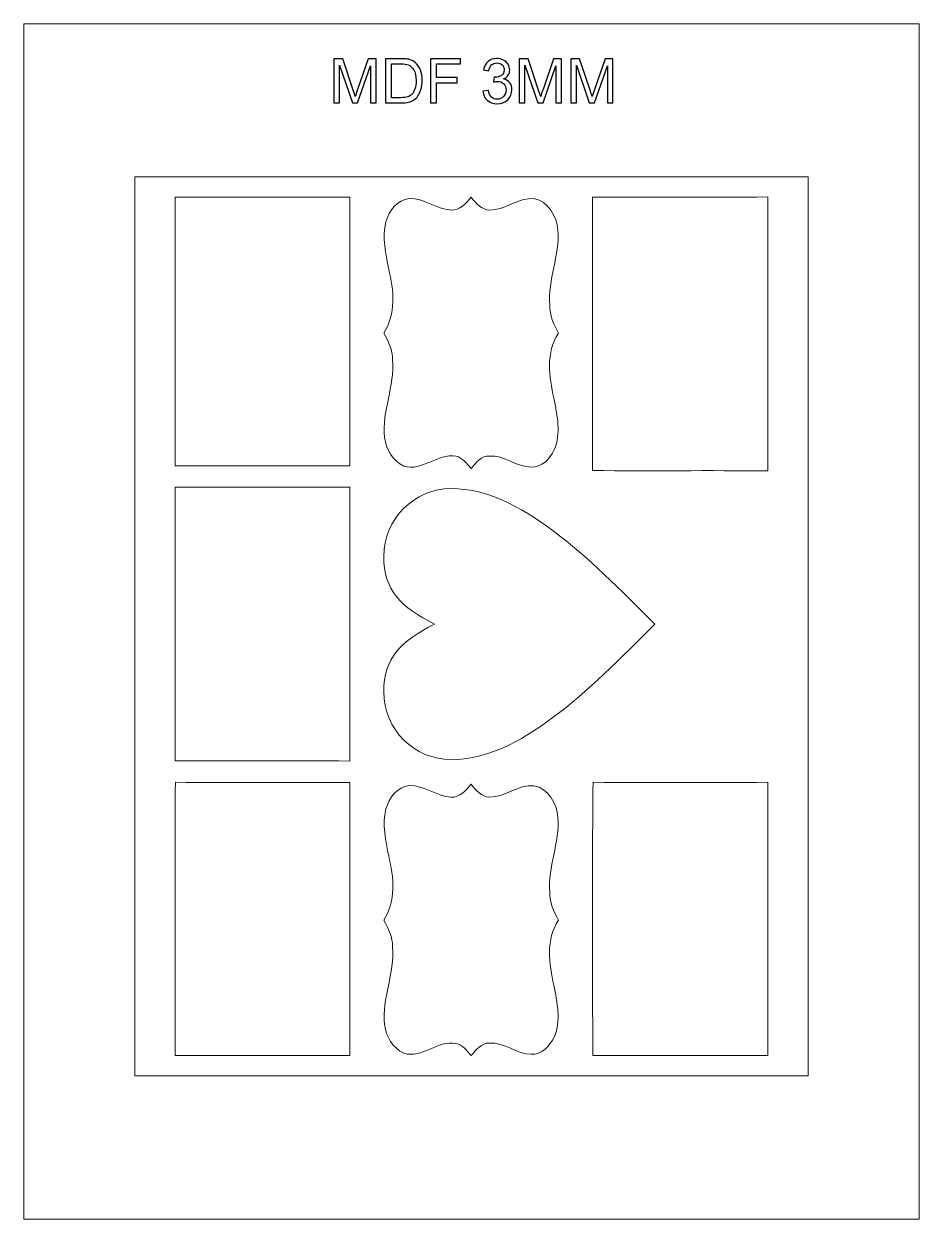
# Model space of a CAD drawing. Header units: centimetres. Extents: x -44 to 44, y -63 to 63.
# Drawn here: x -43.8 to -4.2, y 10.6 to 63.5 of the extents above; entities that cross this region are included whole.
import ezdxf

# ---------------------------------------------------------------- set-up
doc = ezdxf.new("R2010")
doc.units = ezdxf.units.CM
doc.header["$MEASUREMENT"] = 0
doc.layers.add('Layer 1', color=7, linetype='Continuous')

msp = doc.modelspace()

# ---------------------------------------------------------------- linework, layer by layer
at = {"layer": 'Layer 1', "color": 250, "lineweight": 20}
msp.add_open_spline([(-43.815, 63.49584), (-43.815, 63.49584), (-43.815, 10.59592), (-43.815, 10.59592), (-43.815, 10.59592), (-43.815, 10.59592), (-4.20652, 10.59592), (-4.20652, 10.59592), (-4.20652, 10.59592), (-4.20652, 10.59592), (-4.20652, 63.49584), (-4.20652, 63.49584), (-4.20652, 63.49584), (-4.20652, 63.49584), (-43.815, 63.49584), (-43.815, 63.49584)], degree=3, knots=[0, 0, 0, 0, 0.2, 0.2, 0.2, 0.2, 0.4, 0.4, 0.4, 0.4, 0.6, 0.6, 0.6, 0.6, 1, 1, 1, 1], dxfattribs=at)
at = {"layer": 'Layer 1', "color": 250}
for points, knots in [([(-30.09848, 59.99885), (-30.09848, 59.99885), (-30.09848, 61.95602), (-30.09848, 61.95602), (-30.09848, 61.95602), (-30.09848, 61.95602), (-29.70841, 61.95602), (-29.70841, 61.95602), (-29.70841, 61.95602), (-29.70841, 61.95602), (-29.24544, 60.57028), (-29.24544, 60.57028), (-29.24544, 60.57028), (-29.2026, 60.44132), (-29.17116, 60.34471), (-29.15202, 60.28046), (-29.15202, 60.28046), (-29.12969, 60.35155), (-29.09506, 60.45636), (-29.04767, 60.59443), (-29.04767, 60.59443), (-29.04767, 60.59443), (-28.57923, 61.95602), (-28.57923, 61.95602), (-28.57923, 61.95602), (-28.57923, 61.95602), (-28.23063, 61.95602), (-28.23063, 61.95602), (-28.23063, 61.95602), (-28.23063, 61.95602), (-28.23063, 59.99885), (-28.23063, 59.99885), (-28.23063, 59.99885), (-28.23063, 59.99885), (-28.48034, 59.99885), (-28.48034, 59.99885), (-28.48034, 59.99885), (-28.48034, 59.99885), (-28.48034, 61.63704), (-28.48034, 61.63704), (-28.48034, 61.63704), (-28.48034, 61.63704), (-29.04904, 59.99885), (-29.04904, 59.99885), (-29.04904, 59.99885), (-29.04904, 59.99885), (-29.2828, 59.99885), (-29.2828, 59.99885), (-29.2828, 59.99885), (-29.2828, 59.99885), (-29.84876, 61.66483), (-29.84876, 61.66483), (-29.84876, 61.66483), (-29.84876, 61.66483), (-29.84876, 59.99885), (-29.84876, 59.99885), (-29.84876, 59.99885), (-29.84876, 59.99885), (-30.09848, 59.99885), (-30.09848, 59.99885)], [0, 0, 0, 0, 0.0625, 0.0625, 0.0625, 0.0625, 0.125, 0.125, 0.125, 0.125, 0.1875, 0.1875, 0.1875, 0.1875, 0.25, 0.25, 0.25, 0.25, 0.3125, 0.3125, 0.3125, 0.3125, 0.375, 0.375, 0.375, 0.375, 0.4375, 0.4375, 0.4375, 0.4375, 0.5, 0.5, 0.5, 0.5, 0.5625, 0.5625, 0.5625, 0.5625, 0.625, 0.625, 0.625, 0.625, 0.6875, 0.6875, 0.6875, 0.6875, 0.75, 0.75, 0.75, 0.75, 0.8125, 0.8125, 0.8125, 0.8125, 0.875, 0.875, 0.875, 0.875, 1, 1, 1, 1]), ([(-27.81277, 59.99885), (-27.81277, 59.99885), (-27.81277, 61.95602), (-27.81277, 61.95602), (-27.81277, 61.95602), (-27.81277, 61.95602), (-27.13881, 61.95602), (-27.13881, 61.95602), (-27.13881, 61.95602), (-26.98661, 61.95602), (-26.87041, 61.94645), (-26.79021, 61.92776), (-26.79021, 61.92776), (-26.67811, 61.90225), (-26.58242, 61.85531), (-26.50313, 61.78787), (-26.50313, 61.78787), (-26.40014, 61.70038), (-26.32268, 61.58919), (-26.27164, 61.4534), (-26.27164, 61.4534), (-26.22015, 61.3176), (-26.19463, 61.16267), (-26.19463, 60.98814), (-26.19463, 60.98814), (-26.19463, 60.83959), (-26.21195, 60.7079), (-26.24703, 60.59306), (-26.24703, 60.59306), (-26.28167, 60.47823), (-26.32587, 60.38299), (-26.38055, 60.3078), (-26.38055, 60.3078), (-26.43478, 60.23262), (-26.49402, 60.17338), (-26.55872, 60.13054), (-26.55872, 60.13054), (-26.62297, 60.08725), (-26.7009, 60.05444), (-26.79203, 60.03212), (-26.79203, 60.03212), (-26.88363, 60.00979), (-26.98843, 59.99885), (-27.10646, 59.99885), (-27.10646, 59.99885), (-27.10646, 59.99885), (-27.81277, 59.99885), (-27.81277, 59.99885)], [0, 0, 0, 0, 0.07692308, 0.07692308, 0.07692308, 0.07692308, 0.15384615, 0.15384615, 0.15384615, 0.15384615, 0.23076923, 0.23076923, 0.23076923, 0.23076923, 0.30769231, 0.30769231, 0.30769231, 0.30769231, 0.38461538, 0.38461538, 0.38461538, 0.38461538, 0.46153846, 0.46153846, 0.46153846, 0.46153846, 0.53846154, 0.53846154, 0.53846154, 0.53846154, 0.61538462, 0.61538462, 0.61538462, 0.61538462, 0.69230769, 0.69230769, 0.69230769, 0.69230769, 0.76923077, 0.76923077, 0.76923077, 0.76923077, 0.84615385, 0.84615385, 0.84615385, 0.84615385, 1, 1, 1, 1]), ([(-25.82507, 59.99885), (-25.82507, 59.99885), (-25.82507, 61.95602), (-25.82507, 61.95602), (-25.82507, 61.95602), (-25.82507, 61.95602), (-24.5045, 61.95602), (-24.5045, 61.95602), (-24.5045, 61.95602), (-24.5045, 61.95602), (-24.5045, 61.72498), (-24.5045, 61.72498), (-24.5045, 61.72498), (-24.5045, 61.72498), (-25.56579, 61.72498), (-25.56579, 61.72498), (-25.56579, 61.72498), (-25.56579, 61.72498), (-25.56579, 61.11892), (-25.56579, 61.11892), (-25.56579, 61.11892), (-25.56579, 61.11892), (-24.64758, 61.11892), (-24.64758, 61.11892), (-24.64758, 61.11892), (-24.64758, 61.11892), (-24.64758, 60.88789), (-24.64758, 60.88789), (-24.64758, 60.88789), (-24.64758, 60.88789), (-25.56579, 60.88789), (-25.56579, 60.88789), (-25.56579, 60.88789), (-25.56579, 60.88789), (-25.56579, 59.99885), (-25.56579, 59.99885), (-25.56579, 59.99885), (-25.56579, 59.99885), (-25.82507, 59.99885), (-25.82507, 59.99885)], [0, 0, 0, 0, 0.09090909, 0.09090909, 0.09090909, 0.09090909, 0.18181818, 0.18181818, 0.18181818, 0.18181818, 0.27272727, 0.27272727, 0.27272727, 0.27272727, 0.36363636, 0.36363636, 0.36363636, 0.36363636, 0.45454545, 0.45454545, 0.45454545, 0.45454545, 0.54545455, 0.54545455, 0.54545455, 0.54545455, 0.63636364, 0.63636364, 0.63636364, 0.63636364, 0.72727273, 0.72727273, 0.72727273, 0.72727273, 0.81818182, 0.81818182, 0.81818182, 0.81818182, 1, 1, 1, 1]), ([(-23.50472, 60.5156), (-23.50472, 60.5156), (-23.26457, 60.54749), (-23.26457, 60.54749), (-23.26457, 60.54749), (-23.23677, 60.41124), (-23.18984, 60.31327), (-23.12376, 60.25312), (-23.12376, 60.25312), (-23.05723, 60.19297), (-22.97658, 60.1629), (-22.88134, 60.1629), (-22.88134, 60.1629), (-22.76833, 60.1629), (-22.67264, 60.20209), (-22.59471, 60.28046), (-22.59471, 60.28046), (-22.51725, 60.35884), (-22.47806, 60.4559), (-22.47806, 60.57165), (-22.47806, 60.57165), (-22.47806, 60.68192), (-22.51406, 60.77306), (-22.58606, 60.8446), (-22.58606, 60.8446), (-22.65851, 60.91614), (-22.7501, 60.95214), (-22.86129, 60.95214), (-22.86129, 60.95214), (-22.90686, 60.95214), (-22.96336, 60.94303), (-23.03081, 60.92526), (-23.03081, 60.92526), (-23.03081, 60.92526), (-23.00392, 61.13624), (-23.00392, 61.13624), (-23.00392, 61.13624), (-22.98797, 61.13442), (-22.97521, 61.13351), (-22.96519, 61.13351), (-22.96519, 61.13351), (-22.86311, 61.13351), (-22.77106, 61.16039), (-22.68904, 61.21371), (-22.68904, 61.21371), (-22.60702, 61.26702), (-22.56601, 61.3495), (-22.56601, 61.46069), (-22.56601, 61.46069), (-22.56601, 61.54863), (-22.59608, 61.622), (-22.65578, 61.67942), (-22.65578, 61.67942), (-22.71547, 61.73729), (-22.79248, 61.76645), (-22.88681, 61.76645), (-22.88681, 61.76645), (-22.98022, 61.76645), (-23.05815, 61.73683), (-23.12012, 61.6785), (-23.12012, 61.6785), (-23.18255, 61.61972), (-23.22265, 61.53132), (-23.24042, 61.41375), (-23.24042, 61.41375), (-23.24042, 61.41375), (-23.48057, 61.45659), (-23.48057, 61.45659), (-23.48057, 61.45659), (-23.4514, 61.6179), (-23.38442, 61.74276), (-23.28052, 61.83116), (-23.28052, 61.83116), (-23.17617, 61.91956), (-23.04675, 61.96422), (-22.89182, 61.96422), (-22.89182, 61.96422), (-22.78519, 61.96422), (-22.68676, 61.94098), (-22.59699, 61.89541), (-22.59699, 61.89541), (-22.50722, 61.84939), (-22.43841, 61.78696), (-22.39057, 61.70767), (-22.39057, 61.70767), (-22.34318, 61.62838), (-22.31903, 61.54453), (-22.31903, 61.45522), (-22.31903, 61.45522), (-22.31903, 61.37092), (-22.34181, 61.29391), (-22.38738, 61.22419), (-22.38738, 61.22419), (-22.43295, 61.15492), (-22.49993, 61.09978), (-22.58879, 61.05877), (-22.58879, 61.05877), (-22.47305, 61.03234), (-22.38328, 60.97675), (-22.31903, 60.89245), (-22.31903, 60.89245), (-22.25523, 60.8086), (-22.22333, 60.70334), (-22.22333, 60.57711), (-22.22333, 60.57711), (-22.22333, 60.40623), (-22.2853, 60.26132), (-22.41016, 60.14239), (-22.41016, 60.14239), (-22.53456, 60.02346), (-22.69223, 59.96422), (-22.88271, 59.96422), (-22.88271, 59.96422), (-23.0545, 59.96422), (-23.19713, 60.01525), (-23.3106, 60.11778), (-23.3106, 60.11778), (-23.42406, 60.21986), (-23.48877, 60.35246), (-23.50472, 60.5156)], [0, 0, 0, 0, 0.03225806, 0.03225806, 0.03225806, 0.03225806, 0.06451613, 0.06451613, 0.06451613, 0.06451613, 0.09677419, 0.09677419, 0.09677419, 0.09677419, 0.12903226, 0.12903226, 0.12903226, 0.12903226, 0.16129032, 0.16129032, 0.16129032, 0.16129032, 0.19354839, 0.19354839, 0.19354839, 0.19354839, 0.22580645, 0.22580645, 0.22580645, 0.22580645, 0.25806452, 0.25806452, 0.25806452, 0.25806452, 0.29032258, 0.29032258, 0.29032258, 0.29032258, 0.32258065, 0.32258065, 0.32258065, 0.32258065, 0.35483871, 0.35483871, 0.35483871, 0.35483871, 0.38709677, 0.38709677, 0.38709677, 0.38709677, 0.41935484, 0.41935484, 0.41935484, 0.41935484, 0.4516129, 0.4516129, 0.4516129, 0.4516129, 0.48387097, 0.48387097, 0.48387097, 0.48387097, 0.51612903, 0.51612903, 0.51612903, 0.51612903, 0.5483871, 0.5483871, 0.5483871, 0.5483871, 0.58064516, 0.58064516, 0.58064516, 0.58064516, 0.61290323, 0.61290323, 0.61290323, 0.61290323, 0.64516129, 0.64516129, 0.64516129, 0.64516129, 0.67741935, 0.67741935, 0.67741935, 0.67741935, 0.70967742, 0.70967742, 0.70967742, 0.70967742, 0.74193548, 0.74193548, 0.74193548, 0.74193548, 0.77419355, 0.77419355, 0.77419355, 0.77419355, 0.80645161, 0.80645161, 0.80645161, 0.80645161, 0.83870968, 0.83870968, 0.83870968, 0.83870968, 0.87096774, 0.87096774, 0.87096774, 0.87096774, 0.90322581, 0.90322581, 0.90322581, 0.90322581, 0.93548387, 0.93548387, 0.93548387, 0.93548387, 1, 1, 1, 1]), ([(-21.89615, 59.99885), (-21.89615, 59.99885), (-21.89615, 61.95602), (-21.89615, 61.95602), (-21.89615, 61.95602), (-21.89615, 61.95602), (-21.50608, 61.95602), (-21.50608, 61.95602), (-21.50608, 61.95602), (-21.50608, 61.95602), (-21.04311, 60.57028), (-21.04311, 60.57028), (-21.04311, 60.57028), (-21.00027, 60.44132), (-20.96883, 60.34471), (-20.94969, 60.28046), (-20.94969, 60.28046), (-20.92736, 60.35155), (-20.89273, 60.45636), (-20.84534, 60.59443), (-20.84534, 60.59443), (-20.84534, 60.59443), (-20.3769, 61.95602), (-20.3769, 61.95602), (-20.3769, 61.95602), (-20.3769, 61.95602), (-20.0283, 61.95602), (-20.0283, 61.95602), (-20.0283, 61.95602), (-20.0283, 61.95602), (-20.0283, 59.99885), (-20.0283, 59.99885), (-20.0283, 59.99885), (-20.0283, 59.99885), (-20.27801, 59.99885), (-20.27801, 59.99885), (-20.27801, 59.99885), (-20.27801, 59.99885), (-20.27801, 61.63704), (-20.27801, 61.63704), (-20.27801, 61.63704), (-20.27801, 61.63704), (-20.84671, 59.99885), (-20.84671, 59.99885), (-20.84671, 59.99885), (-20.84671, 59.99885), (-21.08047, 59.99885), (-21.08047, 59.99885), (-21.08047, 59.99885), (-21.08047, 59.99885), (-21.64643, 61.66483), (-21.64643, 61.66483), (-21.64643, 61.66483), (-21.64643, 61.66483), (-21.64643, 59.99885), (-21.64643, 59.99885), (-21.64643, 59.99885), (-21.64643, 59.99885), (-21.89615, 59.99885), (-21.89615, 59.99885)], [0, 0, 0, 0, 0.0625, 0.0625, 0.0625, 0.0625, 0.125, 0.125, 0.125, 0.125, 0.1875, 0.1875, 0.1875, 0.1875, 0.25, 0.25, 0.25, 0.25, 0.3125, 0.3125, 0.3125, 0.3125, 0.375, 0.375, 0.375, 0.375, 0.4375, 0.4375, 0.4375, 0.4375, 0.5, 0.5, 0.5, 0.5, 0.5625, 0.5625, 0.5625, 0.5625, 0.625, 0.625, 0.625, 0.625, 0.6875, 0.6875, 0.6875, 0.6875, 0.75, 0.75, 0.75, 0.75, 0.8125, 0.8125, 0.8125, 0.8125, 0.875, 0.875, 0.875, 0.875, 1, 1, 1, 1]), ([(-19.61864, 59.99885), (-19.61864, 59.99885), (-19.61864, 61.95602), (-19.61864, 61.95602), (-19.61864, 61.95602), (-19.61864, 61.95602), (-19.22857, 61.95602), (-19.22857, 61.95602), (-19.22857, 61.95602), (-19.22857, 61.95602), (-18.7656, 60.57028), (-18.7656, 60.57028), (-18.7656, 60.57028), (-18.72276, 60.44132), (-18.69132, 60.34471), (-18.67218, 60.28046), (-18.67218, 60.28046), (-18.64985, 60.35155), (-18.61522, 60.45636), (-18.56783, 60.59443), (-18.56783, 60.59443), (-18.56783, 60.59443), (-18.09939, 61.95602), (-18.09939, 61.95602), (-18.09939, 61.95602), (-18.09939, 61.95602), (-17.75079, 61.95602), (-17.75079, 61.95602), (-17.75079, 61.95602), (-17.75079, 61.95602), (-17.75079, 59.99885), (-17.75079, 59.99885), (-17.75079, 59.99885), (-17.75079, 59.99885), (-18.0005, 59.99885), (-18.0005, 59.99885), (-18.0005, 59.99885), (-18.0005, 59.99885), (-18.0005, 61.63704), (-18.0005, 61.63704), (-18.0005, 61.63704), (-18.0005, 61.63704), (-18.5692, 59.99885), (-18.5692, 59.99885), (-18.5692, 59.99885), (-18.5692, 59.99885), (-18.80296, 59.99885), (-18.80296, 59.99885), (-18.80296, 59.99885), (-18.80296, 59.99885), (-19.36892, 61.66483), (-19.36892, 61.66483), (-19.36892, 61.66483), (-19.36892, 61.66483), (-19.36892, 59.99885), (-19.36892, 59.99885), (-19.36892, 59.99885), (-19.36892, 59.99885), (-19.61864, 59.99885), (-19.61864, 59.99885)], [0, 0, 0, 0, 0.0625, 0.0625, 0.0625, 0.0625, 0.125, 0.125, 0.125, 0.125, 0.1875, 0.1875, 0.1875, 0.1875, 0.25, 0.25, 0.25, 0.25, 0.3125, 0.3125, 0.3125, 0.3125, 0.375, 0.375, 0.375, 0.375, 0.4375, 0.4375, 0.4375, 0.4375, 0.5, 0.5, 0.5, 0.5, 0.5625, 0.5625, 0.5625, 0.5625, 0.625, 0.625, 0.625, 0.625, 0.6875, 0.6875, 0.6875, 0.6875, 0.75, 0.75, 0.75, 0.75, 0.8125, 0.8125, 0.8125, 0.8125, 0.875, 0.875, 0.875, 0.875, 1, 1, 1, 1]), ([(-27.55394, 60.22988), (-27.55394, 60.22988), (-27.13608, 60.22988), (-27.13608, 60.22988), (-27.13608, 60.22988), (-27.00712, 60.22988), (-26.9055, 60.24173), (-26.83213, 60.26588), (-26.83213, 60.26588), (-26.75877, 60.29003), (-26.70044, 60.32375), (-26.6567, 60.3675), (-26.6567, 60.3675), (-26.59518, 60.42856), (-26.54733, 60.5115), (-26.51315, 60.61494), (-26.51315, 60.61494), (-26.47898, 60.71883), (-26.46166, 60.84415), (-26.46166, 60.99224), (-26.46166, 60.99224), (-26.46166, 61.19685), (-26.49538, 61.35406), (-26.56237, 61.46388), (-26.56237, 61.46388), (-26.62981, 61.57415), (-26.71138, 61.64752), (-26.80753, 61.68488), (-26.80753, 61.68488), (-26.87679, 61.71177), (-26.98889, 61.72498), (-27.14246, 61.72498), (-27.14246, 61.72498), (-27.14246, 61.72498), (-27.55394, 61.72498), (-27.55394, 61.72498), (-27.55394, 61.72498), (-27.55394, 61.72498), (-27.55394, 60.22988), (-27.55394, 60.22988)], [0, 0, 0, 0, 0.09090909, 0.09090909, 0.09090909, 0.09090909, 0.18181818, 0.18181818, 0.18181818, 0.18181818, 0.27272727, 0.27272727, 0.27272727, 0.27272727, 0.36363636, 0.36363636, 0.36363636, 0.36363636, 0.45454545, 0.45454545, 0.45454545, 0.45454545, 0.54545455, 0.54545455, 0.54545455, 0.54545455, 0.63636364, 0.63636364, 0.63636364, 0.63636364, 0.72727273, 0.72727273, 0.72727273, 0.72727273, 0.81818182, 0.81818182, 0.81818182, 0.81818182, 1, 1, 1, 1])]:
    msp.add_open_spline(points, degree=3, knots=knots, dxfattribs=at)
at = {"layer": 'Layer 1', "color": 23, "lineweight": 20}
for points, knots in [([(-38.91076, 56.73422), (-38.91076, 56.73422), (-38.91076, 16.93422), (-38.91076, 16.93422), (-38.91076, 16.93422), (-38.91076, 16.93422), (-9.11076, 16.93422), (-9.11076, 16.93422), (-9.11076, 16.93422), (-9.11076, 16.93422), (-9.11076, 56.73422), (-9.11076, 56.73422), (-9.11076, 56.73422), (-9.11076, 56.73422), (-38.91076, 56.73422), (-38.91076, 56.73422)], [0, 0, 0, 0, 0.2, 0.2, 0.2, 0.2, 0.4, 0.4, 0.4, 0.4, 0.6, 0.6, 0.6, 0.6, 1, 1, 1, 1]), ([(-29.39159, 55.82872), (-31.96864, 55.83121), (-34.54451, 55.81897), (-37.12156, 55.83364), (-37.12156, 55.83364), (-37.125, 51.86796), (-37.12383, 47.89987), (-37.12156, 43.93425), (-37.12156, 43.93425), (-34.54796, 43.9391), (-31.97435, 43.94885), (-29.40075, 43.92935), (-29.40075, 43.92935), (-29.3813, 47.89503), (-29.39962, 51.86312), (-29.39159, 55.82872)], [0, 0, 0, 0, 0.2, 0.2, 0.2, 0.2, 0.4, 0.4, 0.4, 0.4, 0.6, 0.6, 0.6, 0.6, 1, 1, 1, 1]), ([(-27.00377, 43.91901), (-26.17988, 43.67953), (-25.51987, 44.50796), (-24.69943, 44.35786), (-24.69943, 44.35786), (-24.39694, 44.30515), (-24.21475, 44.02672), (-24.01993, 43.81933), (-24.01993, 43.81933), (-23.81026, 44.06683), (-23.57994, 44.38996), (-23.21326, 44.37047), (-23.21326, 44.37047), (-22.55211, 44.41974), (-22.02845, 43.87201), (-21.37415, 43.88004), (-21.37415, 43.88004), (-20.90087, 43.85139), (-20.54452, 44.25246), (-20.35201, 44.6409), (-20.35201, 44.6409), (-20.02889, 45.37195), (-20.22598, 46.18093), (-20.36578, 46.93033), (-20.36578, 46.93033), (-20.58805, 47.87221), (-20.73246, 48.95848), (-20.16066, 49.8087), (-20.16066, 49.8087), (-20.36805, 50.19029), (-20.55826, 50.59822), (-20.5491, 51.04395), (-20.5491, 51.04395), (-20.64307, 52.17377), (-20.09992, 53.24399), (-20.187, 54.37267), (-20.187, 54.37267), (-20.24316, 54.97426), (-20.6064, 55.65145), (-21.25037, 55.76488), (-21.25037, 55.76488), (-21.94595, 55.81646), (-22.51086, 55.25957), (-23.19949, 55.25613), (-23.19949, 55.25613), (-23.56617, 55.26873), (-23.82628, 55.55748), (-24.02451, 55.83364), (-24.02451, 55.83364), (-24.23995, 55.54375), (-24.53098, 55.2355), (-24.92404, 55.25613), (-24.92404, 55.25613), (-25.56914, 55.3054), (-26.10885, 55.78092), (-26.76311, 55.7729), (-26.76311, 55.7729), (-27.29135, 55.70531), (-27.66378, 55.22861), (-27.79439, 54.74163), (-27.79439, 54.74163), (-27.98118, 54.04838), (-27.80241, 53.3288), (-27.67294, 52.64127), (-27.67294, 52.64127), (-27.44375, 51.71199), (-27.34865, 50.65434), (-27.8918, 49.81331), (-27.8918, 49.81331), (-27.68668, 49.45008), (-27.50449, 49.05933), (-27.49991, 48.63422), (-27.49991, 48.63422), (-27.40023, 47.46542), (-27.98576, 46.35853), (-27.85399, 45.19091), (-27.85399, 45.19091), (-27.79897, 44.66267), (-27.485, 44.15619), (-27.00377, 43.91901)], [0, 0, 0, 0, 0.04761905, 0.04761905, 0.04761905, 0.04761905, 0.0952381, 0.0952381, 0.0952381, 0.0952381, 0.14285714, 0.14285714, 0.14285714, 0.14285714, 0.19047619, 0.19047619, 0.19047619, 0.19047619, 0.23809524, 0.23809524, 0.23809524, 0.23809524, 0.28571429, 0.28571429, 0.28571429, 0.28571429, 0.33333333, 0.33333333, 0.33333333, 0.33333333, 0.38095238, 0.38095238, 0.38095238, 0.38095238, 0.42857143, 0.42857143, 0.42857143, 0.42857143, 0.47619048, 0.47619048, 0.47619048, 0.47619048, 0.52380952, 0.52380952, 0.52380952, 0.52380952, 0.57142857, 0.57142857, 0.57142857, 0.57142857, 0.61904762, 0.61904762, 0.61904762, 0.61904762, 0.66666667, 0.66666667, 0.66666667, 0.66666667, 0.71428571, 0.71428571, 0.71428571, 0.71428571, 0.76190476, 0.76190476, 0.76190476, 0.76190476, 0.80952381, 0.80952381, 0.80952381, 0.80952381, 0.85714286, 0.85714286, 0.85714286, 0.85714286, 0.9047619, 0.9047619, 0.9047619, 0.9047619, 1, 1, 1, 1]), ([(-18.65749, 43.72309), (-16.07018, 43.71734), (-13.48398, 43.72653), (-10.89774, 43.71851), (-10.89774, 43.71851), (-10.89891, 47.75648), (-10.89433, 51.79566), (-10.89891, 55.83481), (-10.89891, 55.83481), (-13.48512, 55.83023), (-16.07129, 55.83594), (-18.65636, 55.8325), (-18.65636, 55.8325), (-18.65636, 51.79566), (-18.65522, 47.75879), (-18.65749, 43.72309)], [0, 0, 0, 0, 0.2, 0.2, 0.2, 0.2, 0.4, 0.4, 0.4, 0.4, 0.6, 0.6, 0.6, 0.6, 1, 1, 1, 1]), ([(-37.1248, 30.87464), (-34.54662, 30.8735), (-31.96961, 30.87922), (-29.39143, 30.8712), (-29.39143, 30.8712), (-29.3937, 34.91034), (-29.38912, 38.94952), (-29.3937, 42.98867), (-29.3937, 42.98867), (-31.97075, 42.98522), (-34.54662, 42.98753), (-37.12253, 42.98753), (-37.12253, 42.98753), (-37.1248, 38.94952), (-37.11909, 34.91151), (-37.1248, 30.87464)], [0, 0, 0, 0, 0.2, 0.2, 0.2, 0.2, 0.4, 0.4, 0.4, 0.4, 0.6, 0.6, 0.6, 0.6, 1, 1, 1, 1]), ([(-25.6418, 36.92993), (-27.1418, 37.67993), (-27.8918, 38.42992), (-27.8918, 39.92994), (-27.8918, 39.92994), (-27.8918, 41.58594), (-26.5478, 42.92993), (-24.8918, 42.92993), (-24.8918, 42.92993), (-21.8918, 42.92993), (-18.89179, 39.92994), (-15.8918, 36.92993), (-15.8918, 36.92993), (-18.89179, 33.92993), (-21.8918, 30.92993), (-24.8918, 30.92993), (-24.8918, 30.92993), (-26.5478, 30.92993), (-27.8918, 32.27393), (-27.8918, 33.92993), (-27.8918, 33.92993), (-27.8918, 35.42994), (-27.1418, 36.17993), (-25.6418, 36.92993)], [0, 0, 0, 0, 0.14285714, 0.14285714, 0.14285714, 0.14285714, 0.28571429, 0.28571429, 0.28571429, 0.28571429, 0.42857143, 0.42857143, 0.42857143, 0.42857143, 0.57142857, 0.57142857, 0.57142857, 0.57142857, 0.71428571, 0.71428571, 0.71428571, 0.71428571, 1, 1, 1, 1]), ([(-37.12367, 17.83864), (-34.54662, 17.83611), (-31.97075, 17.84854), (-29.3937, 17.83364), (-29.3937, 17.83364), (-29.39026, 21.86308), (-29.39143, 25.89496), (-29.3937, 29.92434), (-29.3937, 29.92434), (-31.9673, 29.9194), (-34.54091, 29.9095), (-37.11451, 29.92931), (-37.11451, 29.92931), (-37.13396, 25.89987), (-37.11564, 21.86799), (-37.12367, 17.83864)], [0, 0, 0, 0, 0.2, 0.2, 0.2, 0.2, 0.4, 0.4, 0.4, 0.4, 0.6, 0.6, 0.6, 0.6, 1, 1, 1, 1]), ([(-27.00377, 17.93332), (-26.17988, 17.69384), (-25.51987, 18.52227), (-24.69943, 18.37217), (-24.69943, 18.37217), (-24.39694, 18.31946), (-24.21475, 18.04103), (-24.01993, 17.83364), (-24.01993, 17.83364), (-23.81026, 18.08114), (-23.57994, 18.40427), (-23.21326, 18.38478), (-23.21326, 18.38478), (-22.55211, 18.43405), (-22.02845, 17.88632), (-21.37415, 17.89435), (-21.37415, 17.89435), (-20.90087, 17.8657), (-20.54452, 18.26677), (-20.35201, 18.65521), (-20.35201, 18.65521), (-20.02889, 19.38626), (-20.22598, 20.19524), (-20.36578, 20.94464), (-20.36578, 20.94464), (-20.58805, 21.88652), (-20.73246, 22.97279), (-20.16066, 23.82301), (-20.16066, 23.82301), (-20.36805, 24.2046), (-20.55826, 24.61253), (-20.5491, 25.05826), (-20.5491, 25.05826), (-20.64307, 26.18808), (-20.09992, 27.2583), (-20.187, 28.38698), (-20.187, 28.38698), (-20.24316, 28.98857), (-20.6064, 29.66576), (-21.25037, 29.77919), (-21.25037, 29.77919), (-21.94595, 29.83077), (-22.51086, 29.27388), (-23.19949, 29.27044), (-23.19949, 29.27044), (-23.56617, 29.28304), (-23.82628, 29.57179), (-24.02451, 29.84795), (-24.02451, 29.84795), (-24.23995, 29.55806), (-24.53098, 29.24981), (-24.92404, 29.27044), (-24.92404, 29.27044), (-25.56914, 29.31971), (-26.10885, 29.79523), (-26.76311, 29.78721), (-26.76311, 29.78721), (-27.29135, 29.71962), (-27.66378, 29.24292), (-27.79439, 28.75594), (-27.79439, 28.75594), (-27.98118, 28.06269), (-27.80241, 27.34311), (-27.67294, 26.65558), (-27.67294, 26.65558), (-27.44375, 25.7263), (-27.34865, 24.66865), (-27.8918, 23.82762), (-27.8918, 23.82762), (-27.68668, 23.46439), (-27.50449, 23.07364), (-27.49991, 22.64853), (-27.49991, 22.64853), (-27.40023, 21.47973), (-27.98576, 20.37284), (-27.85399, 19.20522), (-27.85399, 19.20522), (-27.79897, 18.67698), (-27.485, 18.1705), (-27.00377, 17.93332)], [0, 0, 0, 0, 0.04761905, 0.04761905, 0.04761905, 0.04761905, 0.0952381, 0.0952381, 0.0952381, 0.0952381, 0.14285714, 0.14285714, 0.14285714, 0.14285714, 0.19047619, 0.19047619, 0.19047619, 0.19047619, 0.23809524, 0.23809524, 0.23809524, 0.23809524, 0.28571429, 0.28571429, 0.28571429, 0.28571429, 0.33333333, 0.33333333, 0.33333333, 0.33333333, 0.38095238, 0.38095238, 0.38095238, 0.38095238, 0.42857143, 0.42857143, 0.42857143, 0.42857143, 0.47619048, 0.47619048, 0.47619048, 0.47619048, 0.52380952, 0.52380952, 0.52380952, 0.52380952, 0.57142857, 0.57142857, 0.57142857, 0.57142857, 0.61904762, 0.61904762, 0.61904762, 0.61904762, 0.66666667, 0.66666667, 0.66666667, 0.66666667, 0.71428571, 0.71428571, 0.71428571, 0.71428571, 0.76190476, 0.76190476, 0.76190476, 0.76190476, 0.80952381, 0.80952381, 0.80952381, 0.80952381, 0.85714286, 0.85714286, 0.85714286, 0.85714286, 0.9047619, 0.9047619, 0.9047619, 0.9047619, 1, 1, 1, 1]), ([(-18.64148, 17.83864), (-16.06099, 17.83611), (-13.47937, 17.84854), (-10.89774, 17.83364), (-10.89774, 17.83364), (-10.89774, 21.86352), (-10.89433, 25.89585), (-10.90002, 29.92817), (-10.90002, 29.92817), (-13.47826, 29.91826), (-16.05644, 29.91575), (-18.63346, 29.92817), (-18.63346, 29.92817), (-18.67584, 25.90076), (-18.66094, 21.86843), (-18.64148, 17.83864)], [0, 0, 0, 0, 0.2, 0.2, 0.2, 0.2, 0.4, 0.4, 0.4, 0.4, 0.6, 0.6, 0.6, 0.6, 1, 1, 1, 1])]:
    msp.add_open_spline(points, degree=3, knots=knots, dxfattribs=at)

doc.saveas('drawing.dxf')
